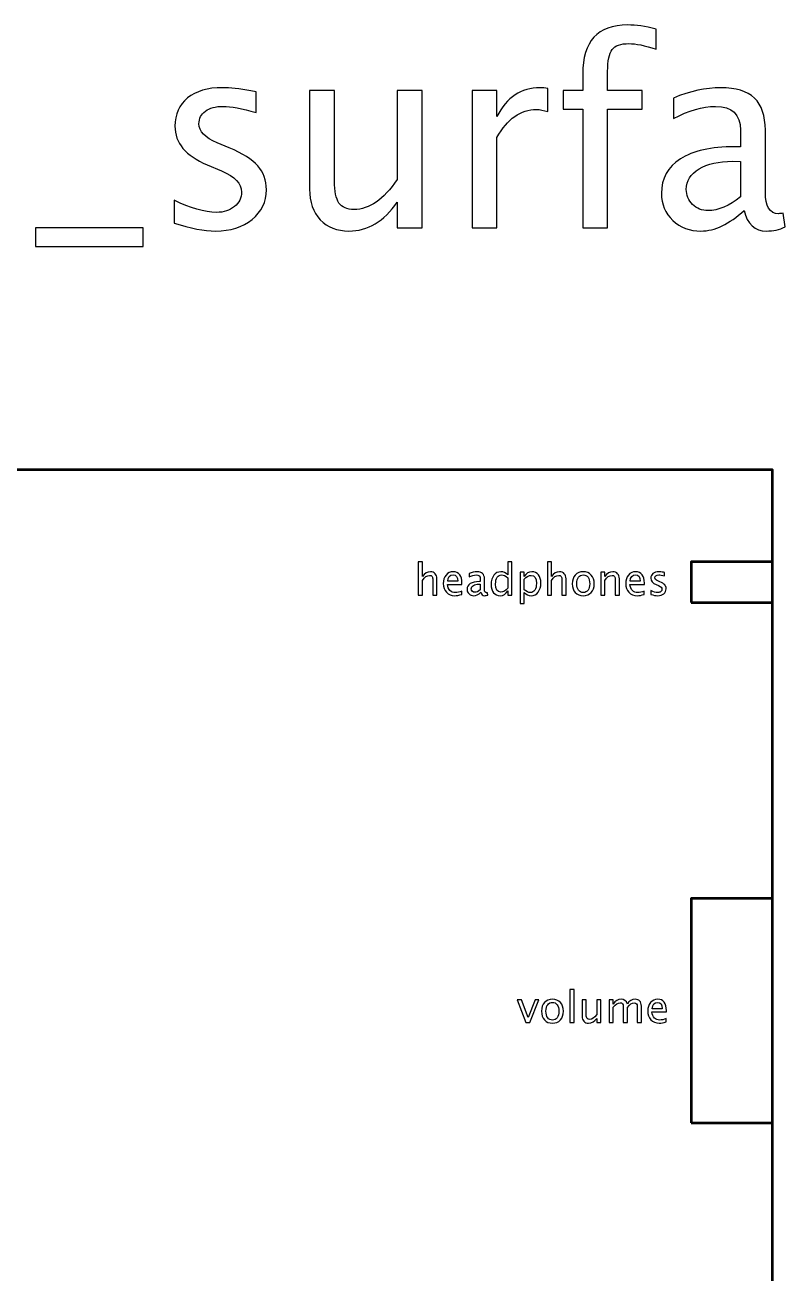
# Model space of a CAD drawing. Header units: centimetres. Extents: x -69 to 69, y -115 to 104.
# Drawn here: x -36.23 to -28.78, y 68.18 to 80.41 of the extents above; entities that cross this region are included whole.
import ezdxf

# ---------------------------------------------------------------- set-up
doc = ezdxf.new("R2010")
doc.units = ezdxf.units.CM
doc.header["$MEASUREMENT"] = 0
doc.layers.add('Layer 1', color=7, linetype='Continuous')

msp = doc.modelspace()

# ---------------------------------------------------------------- linework, layer by layer
at = {"layer": 'Layer 1', "lineweight": 53}
for points in [[(-58.1, 55.95), (-28.9, 55.95), (-28.9, 76.05), (-58.1, 76.05), (-58.1, 55.95)], [(-29.7, 74.75), (-28.9, 74.75), (-28.9, 75.15), (-29.7, 75.15), (-29.7, 74.75)], [(-29.7, 69.65), (-28.9, 69.65), (-28.9, 71.85), (-29.7, 71.85), (-29.7, 69.65)]]:
    msp.add_lwpolyline(points, close=True, dxfattribs=at)
at = {"layer": 'Layer 1'}
for points, knots in [([(-30.76127, 78.42044), (-30.76127, 78.42044), (-30.76127, 79.58376), (-30.76127, 79.58376), (-30.76127, 79.58376), (-30.76127, 79.58376), (-30.95219, 79.58376), (-30.95219, 79.58376), (-30.95219, 79.58376), (-30.95219, 79.58376), (-30.95219, 79.76664), (-30.95219, 79.76664), (-30.95219, 79.76664), (-30.95219, 79.76664), (-30.76127, 79.76664), (-30.76127, 79.76664), (-30.76127, 79.76664), (-30.76127, 79.76664), (-30.76127, 79.92793), (-30.76127, 79.92793), (-30.76127, 79.92793), (-30.76127, 80.24882), (-30.6148, 80.40926), (-30.32185, 80.40926), (-30.32185, 80.40926), (-30.23972, 80.40926), (-30.14659, 80.39571), (-30.04245, 80.36862), (-30.04245, 80.36862), (-30.04245, 80.36862), (-30.04245, 80.17304), (-30.04245, 80.17304), (-30.04245, 80.17304), (-30.15294, 80.2086), (-30.24142, 80.22638), (-30.30788, 80.22638), (-30.30788, 80.22638), (-30.38874, 80.22638), (-30.44377, 80.20733), (-30.47298, 80.16881), (-30.47298, 80.16881), (-30.50261, 80.13028), (-30.51743, 80.05874), (-30.51743, 79.95418), (-30.51743, 79.95418), (-30.51743, 79.95418), (-30.51743, 79.76664), (-30.51743, 79.76664), (-30.51743, 79.76664), (-30.51743, 79.76664), (-30.17919, 79.76664), (-30.17919, 79.76664), (-30.17919, 79.76664), (-30.17919, 79.76664), (-30.17919, 79.58376), (-30.17919, 79.58376), (-30.17919, 79.58376), (-30.17919, 79.58376), (-30.51743, 79.58376), (-30.51743, 79.58376), (-30.51743, 79.58376), (-30.51743, 79.58376), (-30.51743, 78.42044), (-30.51743, 78.42044), (-30.51743, 78.42044), (-30.51743, 78.42044), (-30.76127, 78.42044), (-30.76127, 78.42044)], [0, 0, 0, 0, 0.05555556, 0.05555556, 0.05555556, 0.05555556, 0.11111111, 0.11111111, 0.11111111, 0.11111111, 0.16666667, 0.16666667, 0.16666667, 0.16666667, 0.22222222, 0.22222222, 0.22222222, 0.22222222, 0.27777778, 0.27777778, 0.27777778, 0.27777778, 0.33333333, 0.33333333, 0.33333333, 0.33333333, 0.38888889, 0.38888889, 0.38888889, 0.38888889, 0.44444444, 0.44444444, 0.44444444, 0.44444444, 0.5, 0.5, 0.5, 0.5, 0.55555556, 0.55555556, 0.55555556, 0.55555556, 0.61111111, 0.61111111, 0.61111111, 0.61111111, 0.66666667, 0.66666667, 0.66666667, 0.66666667, 0.72222222, 0.72222222, 0.72222222, 0.72222222, 0.77777778, 0.77777778, 0.77777778, 0.77777778, 0.83333333, 0.83333333, 0.83333333, 0.83333333, 0.88888889, 0.88888889, 0.88888889, 0.88888889, 1, 1, 1, 1]), ([(-34.766, 78.4687), (-34.766, 78.4687), (-34.766, 78.69222), (-34.766, 78.69222), (-34.766, 78.69222), (-34.6064, 78.61263), (-34.46797, 78.57284), (-34.34986, 78.57284), (-34.34986, 78.57284), (-34.27959, 78.57284), (-34.22117, 78.59189), (-34.17503, 78.62999), (-34.17503, 78.62999), (-34.12888, 78.66767), (-34.1056, 78.71508), (-34.1056, 78.77223), (-34.1056, 78.77223), (-34.1056, 78.85563), (-34.17037, 78.92463), (-34.29991, 78.97924), (-34.29991, 78.97924), (-34.29991, 78.97924), (-34.44257, 79.03978), (-34.44257, 79.03978), (-34.44257, 79.03978), (-34.65297, 79.12698), (-34.75838, 79.25314), (-34.75838, 79.41697), (-34.75838, 79.41697), (-34.75838, 79.53423), (-34.71689, 79.62652), (-34.63392, 79.69383), (-34.63392, 79.69383), (-34.55095, 79.76114), (-34.43707, 79.79458), (-34.29271, 79.79458), (-34.29271, 79.79458), (-34.21778, 79.79458), (-34.12465, 79.78442), (-34.01416, 79.76368), (-34.01416, 79.76368), (-34.01416, 79.76368), (-33.96336, 79.75394), (-33.96336, 79.75394), (-33.96336, 79.75394), (-33.96336, 79.75394), (-33.96336, 79.55074), (-33.96336, 79.55074), (-33.96336, 79.55074), (-34.09925, 79.59138), (-34.20762, 79.6117), (-34.28848, 79.6117), (-34.28848, 79.6117), (-34.3596, 79.6117), (-34.4159, 79.59604), (-34.45866, 79.56513), (-34.45866, 79.56513), (-34.50099, 79.53423), (-34.52216, 79.49274), (-34.52216, 79.44067), (-34.52216, 79.44067), (-34.52216, 79.36744), (-34.46289, 79.30521), (-34.34394, 79.25483), (-34.34394, 79.25483), (-34.34394, 79.25483), (-34.22667, 79.2053), (-34.22667, 79.2053), (-34.22667, 79.2053), (-34.09375, 79.14942), (-33.99977, 79.09015), (-33.94473, 79.02792), (-33.94473, 79.02792), (-33.88928, 78.96569), (-33.86176, 78.8878), (-33.86176, 78.79467), (-33.86176, 78.79467), (-33.86176, 78.67656), (-33.90833, 78.57961), (-34.00188, 78.50384), (-34.00188, 78.50384), (-34.09502, 78.42806), (-34.2144, 78.38996), (-34.3596, 78.38996), (-34.3596, 78.38996), (-34.47136, 78.38996), (-34.6064, 78.41621), (-34.766, 78.4687)], [0, 0, 0, 0, 0.04347826, 0.04347826, 0.04347826, 0.04347826, 0.08695652, 0.08695652, 0.08695652, 0.08695652, 0.13043478, 0.13043478, 0.13043478, 0.13043478, 0.17391304, 0.17391304, 0.17391304, 0.17391304, 0.2173913, 0.2173913, 0.2173913, 0.2173913, 0.26086957, 0.26086957, 0.26086957, 0.26086957, 0.30434783, 0.30434783, 0.30434783, 0.30434783, 0.34782609, 0.34782609, 0.34782609, 0.34782609, 0.39130435, 0.39130435, 0.39130435, 0.39130435, 0.43478261, 0.43478261, 0.43478261, 0.43478261, 0.47826087, 0.47826087, 0.47826087, 0.47826087, 0.52173913, 0.52173913, 0.52173913, 0.52173913, 0.56521739, 0.56521739, 0.56521739, 0.56521739, 0.60869565, 0.60869565, 0.60869565, 0.60869565, 0.65217391, 0.65217391, 0.65217391, 0.65217391, 0.69565217, 0.69565217, 0.69565217, 0.69565217, 0.73913043, 0.73913043, 0.73913043, 0.73913043, 0.7826087, 0.7826087, 0.7826087, 0.7826087, 0.82608696, 0.82608696, 0.82608696, 0.82608696, 0.86956522, 0.86956522, 0.86956522, 0.86956522, 0.91304348, 0.91304348, 0.91304348, 0.91304348, 1, 1, 1, 1]), ([(-32.57948, 78.42044), (-32.57948, 78.42044), (-32.57948, 78.67359), (-32.57948, 78.67359), (-32.57948, 78.67359), (-32.70944, 78.48436), (-32.86735, 78.38996), (-33.05277, 78.38996), (-33.05277, 78.38996), (-33.17045, 78.38996), (-33.26401, 78.42679), (-33.33344, 78.50087), (-33.33344, 78.50087), (-33.40329, 78.57496), (-33.438, 78.67444), (-33.438, 78.80017), (-33.438, 78.80017), (-33.438, 78.80017), (-33.438, 79.76664), (-33.438, 79.76664), (-33.438, 79.76664), (-33.438, 79.76664), (-33.19416, 79.76664), (-33.19416, 79.76664), (-33.19416, 79.76664), (-33.19416, 79.76664), (-33.19416, 78.87976), (-33.19416, 78.87976), (-33.19416, 78.87976), (-33.19416, 78.77858), (-33.17934, 78.70704), (-33.15013, 78.6647), (-33.15013, 78.6647), (-33.1205, 78.62195), (-33.07139, 78.60078), (-33.00239, 78.60078), (-33.00239, 78.60078), (-32.85338, 78.60078), (-32.71198, 78.69857), (-32.57948, 78.89457), (-32.57948, 78.89457), (-32.57948, 78.89457), (-32.57948, 79.76664), (-32.57948, 79.76664), (-32.57948, 79.76664), (-32.57948, 79.76664), (-32.33564, 79.76664), (-32.33564, 79.76664), (-32.33564, 79.76664), (-32.33564, 79.76664), (-32.33564, 78.42044), (-32.33564, 78.42044), (-32.33564, 78.42044), (-32.33564, 78.42044), (-32.57948, 78.42044), (-32.57948, 78.42044)], [0, 0, 0, 0, 0.06666667, 0.06666667, 0.06666667, 0.06666667, 0.13333333, 0.13333333, 0.13333333, 0.13333333, 0.2, 0.2, 0.2, 0.2, 0.26666667, 0.26666667, 0.26666667, 0.26666667, 0.33333333, 0.33333333, 0.33333333, 0.33333333, 0.4, 0.4, 0.4, 0.4, 0.46666667, 0.46666667, 0.46666667, 0.46666667, 0.53333333, 0.53333333, 0.53333333, 0.53333333, 0.6, 0.6, 0.6, 0.6, 0.66666667, 0.66666667, 0.66666667, 0.66666667, 0.73333333, 0.73333333, 0.73333333, 0.73333333, 0.8, 0.8, 0.8, 0.8, 0.86666667, 0.86666667, 0.86666667, 0.86666667, 1, 1, 1, 1]), ([(-31.84627, 78.42044), (-31.84627, 78.42044), (-31.84627, 79.76664), (-31.84627, 79.76664), (-31.84627, 79.76664), (-31.84627, 79.76664), (-31.60243, 79.76664), (-31.60243, 79.76664), (-31.60243, 79.76664), (-31.60243, 79.76664), (-31.60243, 79.51222), (-31.60243, 79.51222), (-31.60243, 79.51222), (-31.50549, 79.7006), (-31.36494, 79.79458), (-31.18037, 79.79458), (-31.18037, 79.79458), (-31.15539, 79.79458), (-31.12914, 79.79246), (-31.10205, 79.78823), (-31.10205, 79.78823), (-31.10205, 79.78823), (-31.10205, 79.56005), (-31.10205, 79.56005), (-31.10205, 79.56005), (-31.14438, 79.57402), (-31.18164, 79.58122), (-31.21381, 79.58122), (-31.21381, 79.58122), (-31.36875, 79.58122), (-31.49829, 79.48978), (-31.60243, 79.30648), (-31.60243, 79.30648), (-31.60243, 79.30648), (-31.60243, 78.42044), (-31.60243, 78.42044), (-31.60243, 78.42044), (-31.60243, 78.42044), (-31.84627, 78.42044), (-31.84627, 78.42044)], [0, 0, 0, 0, 0.09090909, 0.09090909, 0.09090909, 0.09090909, 0.18181818, 0.18181818, 0.18181818, 0.18181818, 0.27272727, 0.27272727, 0.27272727, 0.27272727, 0.36363636, 0.36363636, 0.36363636, 0.36363636, 0.45454545, 0.45454545, 0.45454545, 0.45454545, 0.54545455, 0.54545455, 0.54545455, 0.54545455, 0.63636364, 0.63636364, 0.63636364, 0.63636364, 0.72727273, 0.72727273, 0.72727273, 0.72727273, 0.81818182, 0.81818182, 0.81818182, 0.81818182, 1, 1, 1, 1]), ([(-29.17928, 78.59189), (-29.32575, 78.45727), (-29.46672, 78.38996), (-29.60219, 78.38996), (-29.60219, 78.38996), (-29.71352, 78.38996), (-29.80623, 78.42467), (-29.87947, 78.49452), (-29.87947, 78.49452), (-29.95313, 78.56437), (-29.98996, 78.65243), (-29.98996, 78.75868), (-29.98996, 78.75868), (-29.98996, 78.90558), (-29.92815, 79.01861), (-29.80454, 79.09735), (-29.80454, 79.09735), (-29.68093, 79.17609), (-29.50355, 79.21546), (-29.27241, 79.21546), (-29.27241, 79.21546), (-29.27241, 79.21546), (-29.21526, 79.21546), (-29.21526, 79.21546), (-29.21526, 79.21546), (-29.21526, 79.21546), (-29.21526, 79.3776), (-29.21526, 79.3776), (-29.21526, 79.3776), (-29.21526, 79.53381), (-29.29654, 79.6117), (-29.45952, 79.6117), (-29.45952, 79.6117), (-29.58568, 79.6117), (-29.72368, 79.57191), (-29.87312, 79.49232), (-29.87312, 79.49232), (-29.87312, 79.49232), (-29.87312, 79.69298), (-29.87312, 79.69298), (-29.87312, 79.69298), (-29.70887, 79.76071), (-29.55393, 79.79458), (-29.40872, 79.79458), (-29.40872, 79.79458), (-29.25929, 79.79458), (-29.1488, 79.76071), (-29.0781, 79.69256), (-29.0781, 79.69256), (-29.00698, 79.6244), (-28.97142, 79.51941), (-28.97142, 79.3776), (-28.97142, 79.3776), (-28.97142, 79.3776), (-28.97142, 78.76927), (-28.97142, 78.76927), (-28.97142, 78.76927), (-28.97142, 78.62999), (-28.92866, 78.56014), (-28.84273, 78.56014), (-28.84273, 78.56014), (-28.83214, 78.56014), (-28.81648, 78.56183), (-28.79574, 78.56522), (-28.79574, 78.56522), (-28.79574, 78.56522), (-28.77838, 78.42975), (-28.77838, 78.42975), (-28.77838, 78.42975), (-28.83384, 78.40308), (-28.8948, 78.38996), (-28.96168, 78.38996), (-28.96168, 78.38996), (-29.07556, 78.38996), (-29.14795, 78.45727), (-29.17928, 78.59189)], [0, 0, 0, 0, 0.05, 0.05, 0.05, 0.05, 0.1, 0.1, 0.1, 0.1, 0.15, 0.15, 0.15, 0.15, 0.2, 0.2, 0.2, 0.2, 0.25, 0.25, 0.25, 0.25, 0.3, 0.3, 0.3, 0.3, 0.35, 0.35, 0.35, 0.35, 0.4, 0.4, 0.4, 0.4, 0.45, 0.45, 0.45, 0.45, 0.5, 0.5, 0.5, 0.5, 0.55, 0.55, 0.55, 0.55, 0.6, 0.6, 0.6, 0.6, 0.65, 0.65, 0.65, 0.65, 0.7, 0.7, 0.7, 0.7, 0.75, 0.75, 0.75, 0.75, 0.8, 0.8, 0.8, 0.8, 0.85, 0.85, 0.85, 0.85, 0.9, 0.9, 0.9, 0.9, 1, 1, 1, 1]), ([(-29.21526, 78.72482), (-29.21526, 78.72482), (-29.21526, 79.07068), (-29.21526, 79.07068), (-29.21526, 79.07068), (-29.21526, 79.07068), (-29.29358, 79.07322), (-29.29358, 79.07322), (-29.29358, 79.07322), (-29.42904, 79.07322), (-29.53826, 79.04824), (-29.62166, 78.99829), (-29.62166, 78.99829), (-29.70463, 78.94791), (-29.74612, 78.88145), (-29.74612, 78.79848), (-29.74612, 78.79848), (-29.74612, 78.74048), (-29.72538, 78.69137), (-29.68431, 78.65116), (-29.68431, 78.65116), (-29.64283, 78.61094), (-29.59245, 78.59062), (-29.53276, 78.59062), (-29.53276, 78.59062), (-29.43116, 78.59062), (-29.32533, 78.63549), (-29.21526, 78.72482)], [0, 0, 0, 0, 0.125, 0.125, 0.125, 0.125, 0.25, 0.25, 0.25, 0.25, 0.375, 0.375, 0.375, 0.375, 0.5, 0.5, 0.5, 0.5, 0.625, 0.625, 0.625, 0.625, 0.75, 0.75, 0.75, 0.75, 1, 1, 1, 1]), ([(-36.1249, 78.23756), (-36.1249, 78.23756), (-36.1249, 78.42044), (-36.1249, 78.42044), (-36.1249, 78.42044), (-36.1249, 78.42044), (-35.06826, 78.42044), (-35.06826, 78.42044), (-35.06826, 78.42044), (-35.06826, 78.42044), (-35.06826, 78.23756), (-35.06826, 78.23756), (-35.06826, 78.23756), (-35.06826, 78.23756), (-36.1249, 78.23756), (-36.1249, 78.23756)], [0, 0, 0, 0, 0.2, 0.2, 0.2, 0.2, 0.4, 0.4, 0.4, 0.4, 0.6, 0.6, 0.6, 0.6, 1, 1, 1, 1]), ([(-32.37329, 74.82194), (-32.37329, 74.82194), (-32.37329, 75.14833), (-32.37329, 75.14833), (-32.37329, 75.14833), (-32.37329, 75.14833), (-32.33265, 75.14833), (-32.33265, 75.14833), (-32.33265, 75.14833), (-32.33265, 75.14833), (-32.33265, 75.0039), (-32.33265, 75.0039), (-32.33265, 75.0039), (-32.31113, 75.0353), (-32.28474, 75.05096), (-32.25356, 75.05096), (-32.25356, 75.05096), (-32.23394, 75.05096), (-32.21835, 75.04482), (-32.20685, 75.03248), (-32.20685, 75.03248), (-32.19535, 75.0202), (-32.18957, 75.00362), (-32.18957, 74.98288), (-32.18957, 74.98288), (-32.18957, 74.98288), (-32.18957, 74.82194), (-32.18957, 74.82194), (-32.18957, 74.82194), (-32.18957, 74.82194), (-32.2302, 74.82194), (-32.2302, 74.82194), (-32.2302, 74.82194), (-32.2302, 74.82194), (-32.2302, 74.96961), (-32.2302, 74.96961), (-32.2302, 74.96961), (-32.2302, 74.98626), (-32.23267, 74.99812), (-32.23754, 75.00517), (-32.23754, 75.00517), (-32.24248, 75.0123), (-32.2506, 75.01583), (-32.26195, 75.01583), (-32.26195, 75.01583), (-32.28693, 75.01583), (-32.3105, 74.99953), (-32.33265, 74.96693), (-32.33265, 74.96693), (-32.33265, 74.96693), (-32.33265, 74.82194), (-32.33265, 74.82194), (-32.33265, 74.82194), (-32.33265, 74.82194), (-32.37329, 74.82194), (-32.37329, 74.82194)], [0, 0, 0, 0, 0.06666667, 0.06666667, 0.06666667, 0.06666667, 0.13333333, 0.13333333, 0.13333333, 0.13333333, 0.2, 0.2, 0.2, 0.2, 0.26666667, 0.26666667, 0.26666667, 0.26666667, 0.33333333, 0.33333333, 0.33333333, 0.33333333, 0.4, 0.4, 0.4, 0.4, 0.46666667, 0.46666667, 0.46666667, 0.46666667, 0.53333333, 0.53333333, 0.53333333, 0.53333333, 0.6, 0.6, 0.6, 0.6, 0.66666667, 0.66666667, 0.66666667, 0.66666667, 0.73333333, 0.73333333, 0.73333333, 0.73333333, 0.8, 0.8, 0.8, 0.8, 0.86666667, 0.86666667, 0.86666667, 0.86666667, 1, 1, 1, 1]), ([(-31.49656, 74.82194), (-31.49656, 74.82194), (-31.49656, 74.86406), (-31.49656, 74.86406), (-31.49656, 74.86406), (-31.51315, 74.83259), (-31.53812, 74.81686), (-31.57149, 74.81686), (-31.57149, 74.81686), (-31.59859, 74.81686), (-31.61989, 74.82667), (-31.63542, 74.84635), (-31.63542, 74.84635), (-31.65094, 74.86604), (-31.6587, 74.89292), (-31.6587, 74.927), (-31.6587, 74.927), (-31.6587, 74.96425), (-31.64988, 74.99424), (-31.63231, 75.01695), (-31.63231, 75.01695), (-31.61467, 75.0396), (-31.59153, 75.05096), (-31.56282, 75.05096), (-31.56282, 75.05096), (-31.53622, 75.05096), (-31.51406, 75.0408), (-31.49656, 75.02041), (-31.49656, 75.02041), (-31.49656, 75.02041), (-31.49656, 75.14833), (-31.49656, 75.14833), (-31.49656, 75.14833), (-31.49656, 75.14833), (-31.45593, 75.14833), (-31.45593, 75.14833), (-31.45593, 75.14833), (-31.45593, 75.14833), (-31.45593, 74.82194), (-31.45593, 74.82194), (-31.45593, 74.82194), (-31.45593, 74.82194), (-31.49656, 74.82194), (-31.49656, 74.82194)], [0, 0, 0, 0, 0.08333333, 0.08333333, 0.08333333, 0.08333333, 0.16666667, 0.16666667, 0.16666667, 0.16666667, 0.25, 0.25, 0.25, 0.25, 0.33333333, 0.33333333, 0.33333333, 0.33333333, 0.41666667, 0.41666667, 0.41666667, 0.41666667, 0.5, 0.5, 0.5, 0.5, 0.58333333, 0.58333333, 0.58333333, 0.58333333, 0.66666667, 0.66666667, 0.66666667, 0.66666667, 0.75, 0.75, 0.75, 0.75, 0.83333333, 0.83333333, 0.83333333, 0.83333333, 1, 1, 1, 1]), ([(-31.10808, 74.82194), (-31.10808, 74.82194), (-31.10808, 75.14833), (-31.10808, 75.14833), (-31.10808, 75.14833), (-31.10808, 75.14833), (-31.06744, 75.14833), (-31.06744, 75.14833), (-31.06744, 75.14833), (-31.06744, 75.14833), (-31.06744, 75.0039), (-31.06744, 75.0039), (-31.06744, 75.0039), (-31.04592, 75.0353), (-31.01953, 75.05096), (-30.98835, 75.05096), (-30.98835, 75.05096), (-30.96873, 75.05096), (-30.95314, 75.04482), (-30.94164, 75.03248), (-30.94164, 75.03248), (-30.93014, 75.0202), (-30.92436, 75.00362), (-30.92436, 74.98288), (-30.92436, 74.98288), (-30.92436, 74.98288), (-30.92436, 74.82194), (-30.92436, 74.82194), (-30.92436, 74.82194), (-30.92436, 74.82194), (-30.96499, 74.82194), (-30.96499, 74.82194), (-30.96499, 74.82194), (-30.96499, 74.82194), (-30.96499, 74.96961), (-30.96499, 74.96961), (-30.96499, 74.96961), (-30.96499, 74.98626), (-30.96746, 74.99812), (-30.97233, 75.00517), (-30.97233, 75.00517), (-30.97727, 75.0123), (-30.98539, 75.01583), (-30.99674, 75.01583), (-30.99674, 75.01583), (-31.02172, 75.01583), (-31.04529, 74.99953), (-31.06744, 74.96693), (-31.06744, 74.96693), (-31.06744, 74.96693), (-31.06744, 74.82194), (-31.06744, 74.82194), (-31.06744, 74.82194), (-31.06744, 74.82194), (-31.10808, 74.82194), (-31.10808, 74.82194)], [0, 0, 0, 0, 0.06666667, 0.06666667, 0.06666667, 0.06666667, 0.13333333, 0.13333333, 0.13333333, 0.13333333, 0.2, 0.2, 0.2, 0.2, 0.26666667, 0.26666667, 0.26666667, 0.26666667, 0.33333333, 0.33333333, 0.33333333, 0.33333333, 0.4, 0.4, 0.4, 0.4, 0.46666667, 0.46666667, 0.46666667, 0.46666667, 0.53333333, 0.53333333, 0.53333333, 0.53333333, 0.6, 0.6, 0.6, 0.6, 0.66666667, 0.66666667, 0.66666667, 0.66666667, 0.73333333, 0.73333333, 0.73333333, 0.73333333, 0.8, 0.8, 0.8, 0.8, 0.86666667, 0.86666667, 0.86666667, 0.86666667, 1, 1, 1, 1]), ([(-31.94586, 74.82914), (-31.97317, 74.82095), (-31.99652, 74.81686), (-32.016, 74.81686), (-32.016, 74.81686), (-32.04923, 74.81686), (-32.07625, 74.82787), (-32.09706, 74.84981), (-32.09706, 74.84981), (-32.11788, 74.87175), (-32.12832, 74.90019), (-32.12832, 74.93518), (-32.12832, 74.93518), (-32.12832, 74.96912), (-32.11915, 74.99699), (-32.10073, 75.01879), (-32.10073, 75.01879), (-32.08232, 75.04052), (-32.05875, 75.05138), (-32.03004, 75.05138), (-32.03004, 75.05138), (-32.00287, 75.05138), (-31.98185, 75.04172), (-31.96703, 75.02239), (-31.96703, 75.02239), (-31.95221, 75.00305), (-31.94481, 74.97568), (-31.94481, 74.94019), (-31.94481, 74.94019), (-31.94481, 74.94019), (-31.94502, 74.92777), (-31.94502, 74.92777), (-31.94502, 74.92777), (-31.94502, 74.92777), (-32.08683, 74.92777), (-32.08683, 74.92777), (-32.08683, 74.92777), (-32.08091, 74.87415), (-32.05473, 74.84734), (-32.00838, 74.84734), (-32.00838, 74.84734), (-31.99137, 74.84734), (-31.97056, 74.85214), (-31.94586, 74.86173), (-31.94586, 74.86173), (-31.94586, 74.86173), (-31.94586, 74.82914), (-31.94586, 74.82914)], [0, 0, 0, 0, 0.07692308, 0.07692308, 0.07692308, 0.07692308, 0.15384615, 0.15384615, 0.15384615, 0.15384615, 0.23076923, 0.23076923, 0.23076923, 0.23076923, 0.30769231, 0.30769231, 0.30769231, 0.30769231, 0.38461538, 0.38461538, 0.38461538, 0.38461538, 0.46153846, 0.46153846, 0.46153846, 0.46153846, 0.53846154, 0.53846154, 0.53846154, 0.53846154, 0.61538462, 0.61538462, 0.61538462, 0.61538462, 0.69230769, 0.69230769, 0.69230769, 0.69230769, 0.76923077, 0.76923077, 0.76923077, 0.76923077, 0.84615385, 0.84615385, 0.84615385, 0.84615385, 1, 1, 1, 1]), ([(-32.08472, 74.95825), (-32.08472, 74.95825), (-31.98566, 74.95825), (-31.98566, 74.95825), (-31.98566, 74.95825), (-31.98566, 75.00002), (-32.00125, 75.02091), (-32.03237, 75.02091), (-32.03237, 75.02091), (-32.06369, 75.02091), (-32.08112, 75.00002), (-32.08472, 74.95825)], [0, 0, 0, 0, 0.25, 0.25, 0.25, 0.25, 0.5, 0.5, 0.5, 0.5, 1, 1, 1, 1]), ([(-31.75903, 74.85051), (-31.78344, 74.82808), (-31.80694, 74.81686), (-31.82952, 74.81686), (-31.82952, 74.81686), (-31.84807, 74.81686), (-31.86352, 74.82265), (-31.87573, 74.83429), (-31.87573, 74.83429), (-31.88801, 74.84593), (-31.89414, 74.8606), (-31.89414, 74.87831), (-31.89414, 74.87831), (-31.89414, 74.9028), (-31.88384, 74.92163), (-31.86324, 74.93476), (-31.86324, 74.93476), (-31.84264, 74.94788), (-31.81308, 74.95444), (-31.77455, 74.95444), (-31.77455, 74.95444), (-31.77455, 74.95444), (-31.76503, 74.95444), (-31.76503, 74.95444), (-31.76503, 74.95444), (-31.76503, 74.95444), (-31.76503, 74.98146), (-31.76503, 74.98146), (-31.76503, 74.98146), (-31.76503, 75.0075), (-31.77857, 75.02048), (-31.80574, 75.02048), (-31.80574, 75.02048), (-31.82676, 75.02048), (-31.84976, 75.01385), (-31.87467, 75.00059), (-31.87467, 75.00059), (-31.87467, 75.00059), (-31.87467, 75.03403), (-31.87467, 75.03403), (-31.87467, 75.03403), (-31.84729, 75.04532), (-31.82147, 75.05096), (-31.79727, 75.05096), (-31.79727, 75.05096), (-31.77237, 75.05096), (-31.75395, 75.04532), (-31.74217, 75.03396), (-31.74217, 75.03396), (-31.73031, 75.0226), (-31.72439, 75.0051), (-31.72439, 74.98146), (-31.72439, 74.98146), (-31.72439, 74.98146), (-31.72439, 74.88008), (-31.72439, 74.88008), (-31.72439, 74.88008), (-31.72439, 74.85686), (-31.71726, 74.84522), (-31.70294, 74.84522), (-31.70294, 74.84522), (-31.70118, 74.84522), (-31.69857, 74.84551), (-31.69511, 74.84607), (-31.69511, 74.84607), (-31.69511, 74.84607), (-31.69222, 74.82349), (-31.69222, 74.82349), (-31.69222, 74.82349), (-31.70146, 74.81905), (-31.71162, 74.81686), (-31.72277, 74.81686), (-31.72277, 74.81686), (-31.74174, 74.81686), (-31.75381, 74.82808), (-31.75903, 74.85051)], [0, 0, 0, 0, 0.05, 0.05, 0.05, 0.05, 0.1, 0.1, 0.1, 0.1, 0.15, 0.15, 0.15, 0.15, 0.2, 0.2, 0.2, 0.2, 0.25, 0.25, 0.25, 0.25, 0.3, 0.3, 0.3, 0.3, 0.35, 0.35, 0.35, 0.35, 0.4, 0.4, 0.4, 0.4, 0.45, 0.45, 0.45, 0.45, 0.5, 0.5, 0.5, 0.5, 0.55, 0.55, 0.55, 0.55, 0.6, 0.6, 0.6, 0.6, 0.65, 0.65, 0.65, 0.65, 0.7, 0.7, 0.7, 0.7, 0.75, 0.75, 0.75, 0.75, 0.8, 0.8, 0.8, 0.8, 0.85, 0.85, 0.85, 0.85, 0.9, 0.9, 0.9, 0.9, 1, 1, 1, 1]), ([(-31.49656, 74.99261), (-31.51766, 75.01117), (-31.53763, 75.02048), (-31.55654, 75.02048), (-31.55654, 75.02048), (-31.57516, 75.02048), (-31.58956, 75.01272), (-31.59979, 74.99713), (-31.59979, 74.99713), (-31.61002, 74.98161), (-31.6151, 74.95959), (-31.6151, 74.93109), (-31.6151, 74.93109), (-31.6151, 74.87867), (-31.59774, 74.85242), (-31.56296, 74.85242), (-31.56296, 74.85242), (-31.54038, 74.85242), (-31.51823, 74.86477), (-31.49656, 74.88939), (-31.49656, 74.88939), (-31.49656, 74.88939), (-31.49656, 74.99261), (-31.49656, 74.99261)], [0, 0, 0, 0, 0.14285714, 0.14285714, 0.14285714, 0.14285714, 0.28571429, 0.28571429, 0.28571429, 0.28571429, 0.42857143, 0.42857143, 0.42857143, 0.42857143, 0.57142857, 0.57142857, 0.57142857, 0.57142857, 0.71428571, 0.71428571, 0.71428571, 0.71428571, 1, 1, 1, 1]), ([(-31.3745, 74.74024), (-31.3745, 74.74024), (-31.3745, 75.0463), (-31.3745, 75.0463), (-31.3745, 75.0463), (-31.3745, 75.0463), (-31.33386, 75.0463), (-31.33386, 75.0463), (-31.33386, 75.0463), (-31.33386, 75.0463), (-31.33386, 75.0039), (-31.33386, 75.0039), (-31.33386, 75.0039), (-31.31721, 75.0353), (-31.29216, 75.05096), (-31.25879, 75.05096), (-31.25879, 75.05096), (-31.23177, 75.05096), (-31.21053, 75.04115), (-31.19501, 75.02147), (-31.19501, 75.02147), (-31.17949, 75.00178), (-31.17173, 74.9749), (-31.17173, 74.94083), (-31.17173, 74.94083), (-31.17173, 74.90371), (-31.18054, 74.87373), (-31.19811, 74.85101), (-31.19811, 74.85101), (-31.21568, 74.82822), (-31.23882, 74.81686), (-31.26747, 74.81686), (-31.26747, 74.81686), (-31.29407, 74.81686), (-31.31622, 74.82702), (-31.33386, 74.84741), (-31.33386, 74.84741), (-31.33386, 74.84741), (-31.33386, 74.74024), (-31.33386, 74.74024), (-31.33386, 74.74024), (-31.33386, 74.74024), (-31.3745, 74.74024), (-31.3745, 74.74024)], [0, 0, 0, 0, 0.08333333, 0.08333333, 0.08333333, 0.08333333, 0.16666667, 0.16666667, 0.16666667, 0.16666667, 0.25, 0.25, 0.25, 0.25, 0.33333333, 0.33333333, 0.33333333, 0.33333333, 0.41666667, 0.41666667, 0.41666667, 0.41666667, 0.5, 0.5, 0.5, 0.5, 0.58333333, 0.58333333, 0.58333333, 0.58333333, 0.66666667, 0.66666667, 0.66666667, 0.66666667, 0.75, 0.75, 0.75, 0.75, 0.83333333, 0.83333333, 0.83333333, 0.83333333, 1, 1, 1, 1]), ([(-31.33386, 74.87542), (-31.31291, 74.85672), (-31.29294, 74.84734), (-31.27396, 74.84734), (-31.27396, 74.84734), (-31.25526, 74.84734), (-31.2408, 74.85517), (-31.23064, 74.87076), (-31.23064, 74.87076), (-31.22041, 74.88636), (-31.21533, 74.9083), (-31.21533, 74.93666), (-31.21533, 74.93666), (-31.21533, 74.98916), (-31.23268, 75.0154), (-31.2674, 75.0154), (-31.2674, 75.0154), (-31.29012, 75.0154), (-31.31227, 75.00313), (-31.33386, 74.9785), (-31.33386, 74.9785), (-31.33386, 74.9785), (-31.33386, 74.87542), (-31.33386, 74.87542)], [0, 0, 0, 0, 0.14285714, 0.14285714, 0.14285714, 0.14285714, 0.28571429, 0.28571429, 0.28571429, 0.28571429, 0.42857143, 0.42857143, 0.42857143, 0.42857143, 0.57142857, 0.57142857, 0.57142857, 0.57142857, 0.71428571, 0.71428571, 0.71428571, 0.71428571, 1, 1, 1, 1]), ([(-30.75601, 74.81686), (-30.78896, 74.81686), (-30.81506, 74.82737), (-30.83425, 74.8484), (-30.83425, 74.8484), (-30.85351, 74.86942), (-30.86311, 74.898), (-30.86311, 74.93405), (-30.86311, 74.93405), (-30.86311, 74.97003), (-30.85351, 74.99854), (-30.83425, 75.01949), (-30.83425, 75.01949), (-30.81506, 75.04045), (-30.78896, 75.05096), (-30.75601, 75.05096), (-30.75601, 75.05096), (-30.72306, 75.05096), (-30.69695, 75.04045), (-30.67776, 75.01949), (-30.67776, 75.01949), (-30.6585, 74.99854), (-30.64891, 74.97003), (-30.64891, 74.93405), (-30.64891, 74.93405), (-30.64891, 74.898), (-30.6585, 74.86942), (-30.67776, 74.8484), (-30.67776, 74.8484), (-30.69695, 74.82737), (-30.72306, 74.81686), (-30.75601, 74.81686)], [0, 0, 0, 0, 0.11111111, 0.11111111, 0.11111111, 0.11111111, 0.22222222, 0.22222222, 0.22222222, 0.22222222, 0.33333333, 0.33333333, 0.33333333, 0.33333333, 0.44444444, 0.44444444, 0.44444444, 0.44444444, 0.55555556, 0.55555556, 0.55555556, 0.55555556, 0.66666667, 0.66666667, 0.66666667, 0.66666667, 0.77777778, 0.77777778, 0.77777778, 0.77777778, 1, 1, 1, 1]), ([(-30.75608, 74.84734), (-30.73597, 74.84734), (-30.72031, 74.85489), (-30.70916, 74.87006), (-30.70916, 74.87006), (-30.69808, 74.88516), (-30.69251, 74.90654), (-30.69251, 74.93405), (-30.69251, 74.93405), (-30.69251, 74.9615), (-30.69808, 74.98281), (-30.70916, 74.9979), (-30.70916, 74.9979), (-30.72031, 75.01293), (-30.73597, 75.02048), (-30.75608, 75.02048), (-30.75608, 75.02048), (-30.77626, 75.02048), (-30.79192, 75.01293), (-30.80293, 74.9979), (-30.80293, 74.9979), (-30.814, 74.98281), (-30.81951, 74.9615), (-30.81951, 74.93405), (-30.81951, 74.93405), (-30.81951, 74.90654), (-30.814, 74.88516), (-30.80293, 74.87006), (-30.80293, 74.87006), (-30.79192, 74.85489), (-30.77626, 74.84734), (-30.75608, 74.84734)], [0, 0, 0, 0, 0.11111111, 0.11111111, 0.11111111, 0.11111111, 0.22222222, 0.22222222, 0.22222222, 0.22222222, 0.33333333, 0.33333333, 0.33333333, 0.33333333, 0.44444444, 0.44444444, 0.44444444, 0.44444444, 0.55555556, 0.55555556, 0.55555556, 0.55555556, 0.66666667, 0.66666667, 0.66666667, 0.66666667, 0.77777778, 0.77777778, 0.77777778, 0.77777778, 1, 1, 1, 1]), ([(-30.58526, 74.82194), (-30.58526, 74.82194), (-30.58526, 75.0463), (-30.58526, 75.0463), (-30.58526, 75.0463), (-30.58526, 75.0463), (-30.54462, 75.0463), (-30.54462, 75.0463), (-30.54462, 75.0463), (-30.54462, 75.0463), (-30.54462, 75.0039), (-30.54462, 75.0039), (-30.54462, 75.0039), (-30.5231, 75.0353), (-30.49671, 75.05096), (-30.46553, 75.05096), (-30.46553, 75.05096), (-30.44591, 75.05096), (-30.43032, 75.04482), (-30.41882, 75.03248), (-30.41882, 75.03248), (-30.40732, 75.0202), (-30.40154, 75.00362), (-30.40154, 74.98288), (-30.40154, 74.98288), (-30.40154, 74.98288), (-30.40154, 74.82194), (-30.40154, 74.82194), (-30.40154, 74.82194), (-30.40154, 74.82194), (-30.44217, 74.82194), (-30.44217, 74.82194), (-30.44217, 74.82194), (-30.44217, 74.82194), (-30.44217, 74.96961), (-30.44217, 74.96961), (-30.44217, 74.96961), (-30.44217, 74.98626), (-30.44464, 74.99812), (-30.44951, 75.00517), (-30.44951, 75.00517), (-30.45445, 75.0123), (-30.46257, 75.01583), (-30.47392, 75.01583), (-30.47392, 75.01583), (-30.4989, 75.01583), (-30.52247, 74.99953), (-30.54462, 74.96693), (-30.54462, 74.96693), (-30.54462, 74.96693), (-30.54462, 74.82194), (-30.54462, 74.82194), (-30.54462, 74.82194), (-30.54462, 74.82194), (-30.58526, 74.82194), (-30.58526, 74.82194)], [0, 0, 0, 0, 0.06666667, 0.06666667, 0.06666667, 0.06666667, 0.13333333, 0.13333333, 0.13333333, 0.13333333, 0.2, 0.2, 0.2, 0.2, 0.26666667, 0.26666667, 0.26666667, 0.26666667, 0.33333333, 0.33333333, 0.33333333, 0.33333333, 0.4, 0.4, 0.4, 0.4, 0.46666667, 0.46666667, 0.46666667, 0.46666667, 0.53333333, 0.53333333, 0.53333333, 0.53333333, 0.6, 0.6, 0.6, 0.6, 0.66666667, 0.66666667, 0.66666667, 0.66666667, 0.73333333, 0.73333333, 0.73333333, 0.73333333, 0.8, 0.8, 0.8, 0.8, 0.86666667, 0.86666667, 0.86666667, 0.86666667, 1, 1, 1, 1]), ([(-30.15783, 74.82914), (-30.18514, 74.82095), (-30.20849, 74.81686), (-30.22797, 74.81686), (-30.22797, 74.81686), (-30.2612, 74.81686), (-30.28822, 74.82787), (-30.30903, 74.84981), (-30.30903, 74.84981), (-30.32985, 74.87175), (-30.34029, 74.90019), (-30.34029, 74.93518), (-30.34029, 74.93518), (-30.34029, 74.96912), (-30.33112, 74.99699), (-30.3127, 75.01879), (-30.3127, 75.01879), (-30.29429, 75.04052), (-30.27072, 75.05138), (-30.24201, 75.05138), (-30.24201, 75.05138), (-30.21484, 75.05138), (-30.19382, 75.04172), (-30.179, 75.02239), (-30.179, 75.02239), (-30.16418, 75.00305), (-30.15678, 74.97568), (-30.15678, 74.94019), (-30.15678, 74.94019), (-30.15678, 74.94019), (-30.15699, 74.92777), (-30.15699, 74.92777), (-30.15699, 74.92777), (-30.15699, 74.92777), (-30.2988, 74.92777), (-30.2988, 74.92777), (-30.2988, 74.92777), (-30.29288, 74.87415), (-30.2667, 74.84734), (-30.22035, 74.84734), (-30.22035, 74.84734), (-30.20334, 74.84734), (-30.18253, 74.85214), (-30.15783, 74.86173), (-30.15783, 74.86173), (-30.15783, 74.86173), (-30.15783, 74.82914), (-30.15783, 74.82914)], [0, 0, 0, 0, 0.07692308, 0.07692308, 0.07692308, 0.07692308, 0.15384615, 0.15384615, 0.15384615, 0.15384615, 0.23076923, 0.23076923, 0.23076923, 0.23076923, 0.30769231, 0.30769231, 0.30769231, 0.30769231, 0.38461538, 0.38461538, 0.38461538, 0.38461538, 0.46153846, 0.46153846, 0.46153846, 0.46153846, 0.53846154, 0.53846154, 0.53846154, 0.53846154, 0.61538462, 0.61538462, 0.61538462, 0.61538462, 0.69230769, 0.69230769, 0.69230769, 0.69230769, 0.76923077, 0.76923077, 0.76923077, 0.76923077, 0.84615385, 0.84615385, 0.84615385, 0.84615385, 1, 1, 1, 1]), ([(-30.29669, 74.95825), (-30.29669, 74.95825), (-30.19763, 74.95825), (-30.19763, 74.95825), (-30.19763, 74.95825), (-30.19763, 75.00002), (-30.21322, 75.02091), (-30.24434, 75.02091), (-30.24434, 75.02091), (-30.27566, 75.02091), (-30.29309, 75.00002), (-30.29669, 74.95825)], [0, 0, 0, 0, 0.25, 0.25, 0.25, 0.25, 0.5, 0.5, 0.5, 0.5, 1, 1, 1, 1]), ([(-30.09468, 74.82998), (-30.09468, 74.82998), (-30.09468, 74.86724), (-30.09468, 74.86724), (-30.09468, 74.86724), (-30.06808, 74.85397), (-30.04501, 74.84734), (-30.02533, 74.84734), (-30.02533, 74.84734), (-30.01362, 74.84734), (-30.00388, 74.85051), (-29.99619, 74.85686), (-29.99619, 74.85686), (-29.9885, 74.86314), (-29.98462, 74.87105), (-29.98462, 74.88057), (-29.98462, 74.88057), (-29.98462, 74.89447), (-29.99541, 74.90597), (-30.017, 74.91507), (-30.017, 74.91507), (-30.017, 74.91507), (-30.04078, 74.92516), (-30.04078, 74.92516), (-30.04078, 74.92516), (-30.07585, 74.9397), (-30.09341, 74.96072), (-30.09341, 74.98803), (-30.09341, 74.98803), (-30.09341, 75.00757), (-30.0865, 75.02295), (-30.07267, 75.03417), (-30.07267, 75.03417), (-30.05884, 75.04539), (-30.03986, 75.05096), (-30.0158, 75.05096), (-30.0158, 75.05096), (-30.00331, 75.05096), (-29.98779, 75.04927), (-29.96938, 75.04581), (-29.96938, 75.04581), (-29.96938, 75.04581), (-29.96091, 75.04419), (-29.96091, 75.04419), (-29.96091, 75.04419), (-29.96091, 75.04419), (-29.96091, 75.01032), (-29.96091, 75.01032), (-29.96091, 75.01032), (-29.98356, 75.0171), (-30.00162, 75.02048), (-30.0151, 75.02048), (-30.0151, 75.02048), (-30.02695, 75.02048), (-30.03633, 75.01787), (-30.04346, 75.01272), (-30.04346, 75.01272), (-30.05052, 75.00757), (-30.05404, 75.00066), (-30.05404, 74.99198), (-30.05404, 74.99198), (-30.05404, 74.97977), (-30.04417, 74.9694), (-30.02434, 74.961), (-30.02434, 74.961), (-30.02434, 74.961), (-30.0048, 74.95275), (-30.0048, 74.95275), (-30.0048, 74.95275), (-29.98264, 74.94344), (-29.96698, 74.93356), (-29.95781, 74.92319), (-29.95781, 74.92319), (-29.94856, 74.91281), (-29.94398, 74.89983), (-29.94398, 74.88431), (-29.94398, 74.88431), (-29.94398, 74.86463), (-29.95174, 74.84847), (-29.96733, 74.83584), (-29.96733, 74.83584), (-29.98285, 74.82321), (-30.00275, 74.81686), (-30.02695, 74.81686), (-30.02695, 74.81686), (-30.04558, 74.81686), (-30.06808, 74.82123), (-30.09468, 74.82998)], [0, 0, 0, 0, 0.04347826, 0.04347826, 0.04347826, 0.04347826, 0.08695652, 0.08695652, 0.08695652, 0.08695652, 0.13043478, 0.13043478, 0.13043478, 0.13043478, 0.17391304, 0.17391304, 0.17391304, 0.17391304, 0.2173913, 0.2173913, 0.2173913, 0.2173913, 0.26086957, 0.26086957, 0.26086957, 0.26086957, 0.30434783, 0.30434783, 0.30434783, 0.30434783, 0.34782609, 0.34782609, 0.34782609, 0.34782609, 0.39130435, 0.39130435, 0.39130435, 0.39130435, 0.43478261, 0.43478261, 0.43478261, 0.43478261, 0.47826087, 0.47826087, 0.47826087, 0.47826087, 0.52173913, 0.52173913, 0.52173913, 0.52173913, 0.56521739, 0.56521739, 0.56521739, 0.56521739, 0.60869565, 0.60869565, 0.60869565, 0.60869565, 0.65217391, 0.65217391, 0.65217391, 0.65217391, 0.69565217, 0.69565217, 0.69565217, 0.69565217, 0.73913043, 0.73913043, 0.73913043, 0.73913043, 0.7826087, 0.7826087, 0.7826087, 0.7826087, 0.82608696, 0.82608696, 0.82608696, 0.82608696, 0.86956522, 0.86956522, 0.86956522, 0.86956522, 0.91304348, 0.91304348, 0.91304348, 0.91304348, 1, 1, 1, 1]), ([(-31.76503, 74.87267), (-31.76503, 74.87267), (-31.76503, 74.93031), (-31.76503, 74.93031), (-31.76503, 74.93031), (-31.76503, 74.93031), (-31.77808, 74.93074), (-31.77808, 74.93074), (-31.77808, 74.93074), (-31.80066, 74.93074), (-31.81886, 74.92657), (-31.83276, 74.91825), (-31.83276, 74.91825), (-31.84659, 74.90985), (-31.8535, 74.89877), (-31.8535, 74.88495), (-31.8535, 74.88495), (-31.8535, 74.87528), (-31.85005, 74.8671), (-31.8432, 74.86039), (-31.8432, 74.86039), (-31.83629, 74.85369), (-31.82789, 74.8503), (-31.81794, 74.8503), (-31.81794, 74.8503), (-31.80101, 74.8503), (-31.78337, 74.85778), (-31.76503, 74.87267)], [0, 0, 0, 0, 0.125, 0.125, 0.125, 0.125, 0.25, 0.25, 0.25, 0.25, 0.375, 0.375, 0.375, 0.375, 0.5, 0.5, 0.5, 0.5, 0.625, 0.625, 0.625, 0.625, 0.75, 0.75, 0.75, 0.75, 1, 1, 1, 1]), ([(-30.88702, 70.63316), (-30.88702, 70.63316), (-30.88702, 70.95955), (-30.88702, 70.95955), (-30.88702, 70.95955), (-30.88702, 70.95955), (-30.84638, 70.95955), (-30.84638, 70.95955), (-30.84638, 70.95955), (-30.84638, 70.95955), (-30.84638, 70.63316), (-30.84638, 70.63316), (-30.84638, 70.63316), (-30.84638, 70.63316), (-30.88702, 70.63316), (-30.88702, 70.63316)], [0, 0, 0, 0, 0.2, 0.2, 0.2, 0.2, 0.4, 0.4, 0.4, 0.4, 0.6, 0.6, 0.6, 0.6, 1, 1, 1, 1]), ([(-31.31945, 70.63316), (-31.31945, 70.63316), (-31.40299, 70.85752), (-31.40299, 70.85752), (-31.40299, 70.85752), (-31.40299, 70.85752), (-31.36235, 70.85752), (-31.36235, 70.85752), (-31.36235, 70.85752), (-31.36235, 70.85752), (-31.29723, 70.68318), (-31.29723, 70.68318), (-31.29723, 70.68318), (-31.29723, 70.68318), (-31.2283, 70.85752), (-31.2283, 70.85752), (-31.2283, 70.85752), (-31.2283, 70.85752), (-31.19006, 70.85752), (-31.19006, 70.85752), (-31.19006, 70.85752), (-31.19006, 70.85752), (-31.27874, 70.63316), (-31.27874, 70.63316), (-31.27874, 70.63316), (-31.27874, 70.63316), (-31.31945, 70.63316), (-31.31945, 70.63316)], [0, 0, 0, 0, 0.125, 0.125, 0.125, 0.125, 0.25, 0.25, 0.25, 0.25, 0.375, 0.375, 0.375, 0.375, 0.5, 0.5, 0.5, 0.5, 0.625, 0.625, 0.625, 0.625, 0.75, 0.75, 0.75, 0.75, 1, 1, 1, 1]), ([(-31.05777, 70.62808), (-31.09072, 70.62808), (-31.11682, 70.63859), (-31.13601, 70.65962), (-31.13601, 70.65962), (-31.15527, 70.68064), (-31.16487, 70.70922), (-31.16487, 70.74527), (-31.16487, 70.74527), (-31.16487, 70.78125), (-31.15527, 70.80976), (-31.13601, 70.83071), (-31.13601, 70.83071), (-31.11682, 70.85167), (-31.09072, 70.86218), (-31.05777, 70.86218), (-31.05777, 70.86218), (-31.02482, 70.86218), (-30.99871, 70.85167), (-30.97952, 70.83071), (-30.97952, 70.83071), (-30.96026, 70.80976), (-30.95067, 70.78125), (-30.95067, 70.74527), (-30.95067, 70.74527), (-30.95067, 70.70922), (-30.96026, 70.68064), (-30.97952, 70.65962), (-30.97952, 70.65962), (-30.99871, 70.63859), (-31.02482, 70.62808), (-31.05777, 70.62808)], [0, 0, 0, 0, 0.11111111, 0.11111111, 0.11111111, 0.11111111, 0.22222222, 0.22222222, 0.22222222, 0.22222222, 0.33333333, 0.33333333, 0.33333333, 0.33333333, 0.44444444, 0.44444444, 0.44444444, 0.44444444, 0.55555556, 0.55555556, 0.55555556, 0.55555556, 0.66666667, 0.66666667, 0.66666667, 0.66666667, 0.77777778, 0.77777778, 0.77777778, 0.77777778, 1, 1, 1, 1]), ([(-31.05784, 70.65856), (-31.03773, 70.65856), (-31.02207, 70.66611), (-31.01092, 70.68128), (-31.01092, 70.68128), (-30.99984, 70.69638), (-30.99427, 70.71776), (-30.99427, 70.74527), (-30.99427, 70.74527), (-30.99427, 70.77272), (-30.99984, 70.79403), (-31.01092, 70.80912), (-31.01092, 70.80912), (-31.02207, 70.82415), (-31.03773, 70.8317), (-31.05784, 70.8317), (-31.05784, 70.8317), (-31.07802, 70.8317), (-31.09368, 70.82415), (-31.10469, 70.80912), (-31.10469, 70.80912), (-31.11576, 70.79403), (-31.12127, 70.77272), (-31.12127, 70.74527), (-31.12127, 70.74527), (-31.12127, 70.71776), (-31.11576, 70.69638), (-31.10469, 70.68128), (-31.10469, 70.68128), (-31.09368, 70.66611), (-31.07802, 70.65856), (-31.05784, 70.65856)], [0, 0, 0, 0, 0.11111111, 0.11111111, 0.11111111, 0.11111111, 0.22222222, 0.22222222, 0.22222222, 0.22222222, 0.33333333, 0.33333333, 0.33333333, 0.33333333, 0.44444444, 0.44444444, 0.44444444, 0.44444444, 0.55555556, 0.55555556, 0.55555556, 0.55555556, 0.66666667, 0.66666667, 0.66666667, 0.66666667, 0.77777778, 0.77777778, 0.77777778, 0.77777778, 1, 1, 1, 1]), ([(-30.62413, 70.63316), (-30.62413, 70.63316), (-30.62413, 70.67535), (-30.62413, 70.67535), (-30.62413, 70.67535), (-30.6458, 70.64381), (-30.67211, 70.62808), (-30.70302, 70.62808), (-30.70302, 70.62808), (-30.72263, 70.62808), (-30.73822, 70.63422), (-30.74979, 70.64657), (-30.74979, 70.64657), (-30.76143, 70.65891), (-30.76722, 70.67549), (-30.76722, 70.69645), (-30.76722, 70.69645), (-30.76722, 70.69645), (-30.76722, 70.85752), (-30.76722, 70.85752), (-30.76722, 70.85752), (-30.76722, 70.85752), (-30.72658, 70.85752), (-30.72658, 70.85752), (-30.72658, 70.85752), (-30.72658, 70.85752), (-30.72658, 70.70971), (-30.72658, 70.70971), (-30.72658, 70.70971), (-30.72658, 70.69285), (-30.72411, 70.68093), (-30.71924, 70.67387), (-30.71924, 70.67387), (-30.7143, 70.66674), (-30.70612, 70.66322), (-30.69462, 70.66322), (-30.69462, 70.66322), (-30.66978, 70.66322), (-30.64622, 70.67951), (-30.62413, 70.71218), (-30.62413, 70.71218), (-30.62413, 70.71218), (-30.62413, 70.85752), (-30.62413, 70.85752), (-30.62413, 70.85752), (-30.62413, 70.85752), (-30.5835, 70.85752), (-30.5835, 70.85752), (-30.5835, 70.85752), (-30.5835, 70.85752), (-30.5835, 70.63316), (-30.5835, 70.63316), (-30.5835, 70.63316), (-30.5835, 70.63316), (-30.62413, 70.63316), (-30.62413, 70.63316)], [0, 0, 0, 0, 0.06666667, 0.06666667, 0.06666667, 0.06666667, 0.13333333, 0.13333333, 0.13333333, 0.13333333, 0.2, 0.2, 0.2, 0.2, 0.26666667, 0.26666667, 0.26666667, 0.26666667, 0.33333333, 0.33333333, 0.33333333, 0.33333333, 0.4, 0.4, 0.4, 0.4, 0.46666667, 0.46666667, 0.46666667, 0.46666667, 0.53333333, 0.53333333, 0.53333333, 0.53333333, 0.6, 0.6, 0.6, 0.6, 0.66666667, 0.66666667, 0.66666667, 0.66666667, 0.73333333, 0.73333333, 0.73333333, 0.73333333, 0.8, 0.8, 0.8, 0.8, 0.86666667, 0.86666667, 0.86666667, 0.86666667, 1, 1, 1, 1]), ([(-30.50193, 70.63316), (-30.50193, 70.63316), (-30.50193, 70.85752), (-30.50193, 70.85752), (-30.50193, 70.85752), (-30.50193, 70.85752), (-30.46129, 70.85752), (-30.46129, 70.85752), (-30.46129, 70.85752), (-30.46129, 70.85752), (-30.46129, 70.81512), (-30.46129, 70.81512), (-30.46129, 70.81512), (-30.44146, 70.84652), (-30.41606, 70.86218), (-30.38495, 70.86218), (-30.38495, 70.86218), (-30.35496, 70.86218), (-30.33457, 70.84652), (-30.32371, 70.81512), (-30.32371, 70.81512), (-30.30445, 70.8468), (-30.27933, 70.8626), (-30.2485, 70.8626), (-30.2485, 70.8626), (-30.22881, 70.8626), (-30.2135, 70.85682), (-30.20257, 70.84518), (-30.20257, 70.84518), (-30.19163, 70.83354), (-30.18613, 70.81724), (-30.18613, 70.79628), (-30.18613, 70.79628), (-30.18613, 70.79628), (-30.18613, 70.63316), (-30.18613, 70.63316), (-30.18613, 70.63316), (-30.18613, 70.63316), (-30.22677, 70.63316), (-30.22677, 70.63316), (-30.22677, 70.63316), (-30.22677, 70.63316), (-30.22677, 70.78958), (-30.22677, 70.78958), (-30.22677, 70.78958), (-30.22677, 70.81512), (-30.23693, 70.82789), (-30.25725, 70.82789), (-30.25725, 70.82789), (-30.27834, 70.82789), (-30.3005, 70.813), (-30.32371, 70.78316), (-30.32371, 70.78316), (-30.32371, 70.78316), (-30.32371, 70.63316), (-30.32371, 70.63316), (-30.32371, 70.63316), (-30.32371, 70.63316), (-30.36435, 70.63316), (-30.36435, 70.63316), (-30.36435, 70.63316), (-30.36435, 70.63316), (-30.36435, 70.78972), (-30.36435, 70.78972), (-30.36435, 70.78972), (-30.36435, 70.81547), (-30.37465, 70.82832), (-30.39532, 70.82832), (-30.39532, 70.82832), (-30.41585, 70.82832), (-30.43787, 70.81336), (-30.46129, 70.78337), (-30.46129, 70.78337), (-30.46129, 70.78337), (-30.46129, 70.63316), (-30.46129, 70.63316), (-30.46129, 70.63316), (-30.46129, 70.63316), (-30.50193, 70.63316), (-30.50193, 70.63316)], [0, 0, 0, 0, 0.04761905, 0.04761905, 0.04761905, 0.04761905, 0.0952381, 0.0952381, 0.0952381, 0.0952381, 0.14285714, 0.14285714, 0.14285714, 0.14285714, 0.19047619, 0.19047619, 0.19047619, 0.19047619, 0.23809524, 0.23809524, 0.23809524, 0.23809524, 0.28571429, 0.28571429, 0.28571429, 0.28571429, 0.33333333, 0.33333333, 0.33333333, 0.33333333, 0.38095238, 0.38095238, 0.38095238, 0.38095238, 0.42857143, 0.42857143, 0.42857143, 0.42857143, 0.47619048, 0.47619048, 0.47619048, 0.47619048, 0.52380952, 0.52380952, 0.52380952, 0.52380952, 0.57142857, 0.57142857, 0.57142857, 0.57142857, 0.61904762, 0.61904762, 0.61904762, 0.61904762, 0.66666667, 0.66666667, 0.66666667, 0.66666667, 0.71428571, 0.71428571, 0.71428571, 0.71428571, 0.76190476, 0.76190476, 0.76190476, 0.76190476, 0.80952381, 0.80952381, 0.80952381, 0.80952381, 0.85714286, 0.85714286, 0.85714286, 0.85714286, 0.9047619, 0.9047619, 0.9047619, 0.9047619, 1, 1, 1, 1]), ([(-29.942, 70.64036), (-29.96931, 70.63217), (-29.99266, 70.62808), (-30.01214, 70.62808), (-30.01214, 70.62808), (-30.04537, 70.62808), (-30.07239, 70.63909), (-30.0932, 70.66103), (-30.0932, 70.66103), (-30.11402, 70.68297), (-30.12446, 70.71141), (-30.12446, 70.7464), (-30.12446, 70.7464), (-30.12446, 70.78034), (-30.11529, 70.80821), (-30.09687, 70.83001), (-30.09687, 70.83001), (-30.07846, 70.85174), (-30.05489, 70.8626), (-30.02618, 70.8626), (-30.02618, 70.8626), (-29.99901, 70.8626), (-29.97799, 70.85294), (-29.96317, 70.83361), (-29.96317, 70.83361), (-29.94835, 70.81427), (-29.94095, 70.7869), (-29.94095, 70.75141), (-29.94095, 70.75141), (-29.94095, 70.75141), (-29.94116, 70.73899), (-29.94116, 70.73899), (-29.94116, 70.73899), (-29.94116, 70.73899), (-30.08297, 70.73899), (-30.08297, 70.73899), (-30.08297, 70.73899), (-30.07705, 70.68537), (-30.05087, 70.65856), (-30.00452, 70.65856), (-30.00452, 70.65856), (-29.98751, 70.65856), (-29.9667, 70.66336), (-29.942, 70.67295), (-29.942, 70.67295), (-29.942, 70.67295), (-29.942, 70.64036), (-29.942, 70.64036)], [0, 0, 0, 0, 0.07692308, 0.07692308, 0.07692308, 0.07692308, 0.15384615, 0.15384615, 0.15384615, 0.15384615, 0.23076923, 0.23076923, 0.23076923, 0.23076923, 0.30769231, 0.30769231, 0.30769231, 0.30769231, 0.38461538, 0.38461538, 0.38461538, 0.38461538, 0.46153846, 0.46153846, 0.46153846, 0.46153846, 0.53846154, 0.53846154, 0.53846154, 0.53846154, 0.61538462, 0.61538462, 0.61538462, 0.61538462, 0.69230769, 0.69230769, 0.69230769, 0.69230769, 0.76923077, 0.76923077, 0.76923077, 0.76923077, 0.84615385, 0.84615385, 0.84615385, 0.84615385, 1, 1, 1, 1]), ([(-30.08086, 70.76947), (-30.08086, 70.76947), (-29.9818, 70.76947), (-29.9818, 70.76947), (-29.9818, 70.76947), (-29.9818, 70.81124), (-29.99739, 70.83213), (-30.02851, 70.83213), (-30.02851, 70.83213), (-30.05983, 70.83213), (-30.07726, 70.81124), (-30.08086, 70.76947)], [0, 0, 0, 0, 0.25, 0.25, 0.25, 0.25, 0.5, 0.5, 0.5, 0.5, 1, 1, 1, 1])]:
    msp.add_open_spline(points, degree=3, knots=knots, dxfattribs=at)

doc.saveas('drawing.dxf')
